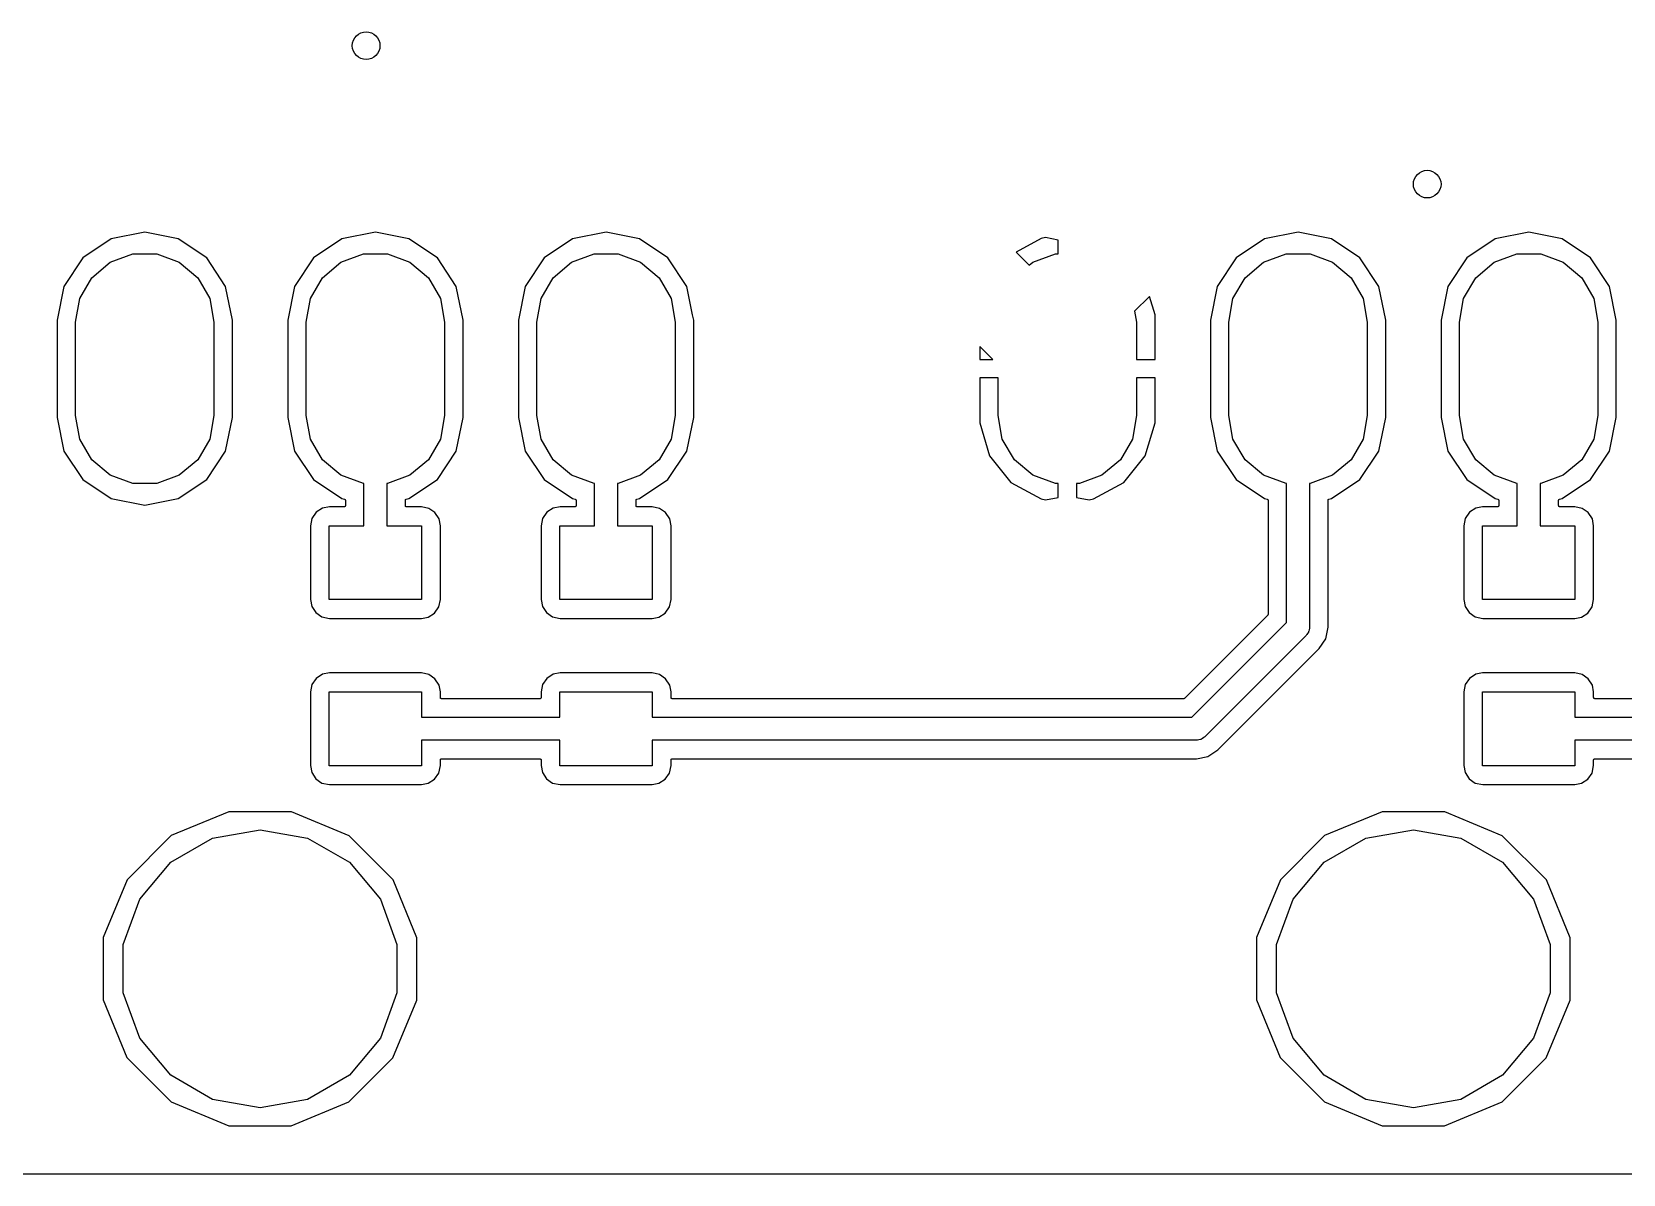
# Model space of a CAD drawing. Extents: x 0.3 to 75.7, y -92.7 to -0.5.
# Drawn here: x 10.38 to 27.62, y -92.72 to -80.35 of the extents above; entities that cross this region are included whole.
import ezdxf

# ---------------------------------------------------------------- set-up
doc = ezdxf.new("R2010")
doc.units = 0
doc.header["$MEASUREMENT"] = 0
doc.layers.add('BLACK', color=7, linetype='CONTINUOUS')

msp = doc.modelspace()

# ---------------------------------------------------------------- linework, layer by layer
at = {"layer": 'Black'}
for p, q in [((11.2365, -82.5939), (10.9284, -82.7998)), ((11.6, -82.5216), (11.2365, -82.5939)), ((11.9635, -82.5939), (11.6, -82.5216)), ((12.2716, -82.7998), (11.9635, -82.5939)), ((13.7365, -82.5939), (13.4284, -82.7998)), ((14.1, -82.5216), (13.7365, -82.5939)), ((14.4635, -82.5939), (14.1, -82.5216)), ((14.7716, -82.7998), (14.4635, -82.5939)), ((16.2365, -82.5939), (15.9284, -82.7998)), ((16.6, -82.5216), (16.2365, -82.5939)), ((16.9635, -82.5939), (16.6, -82.5216)), ((17.2716, -82.7998), (16.9635, -82.5939)), ((21.3164, -82.5894), (21.0446, -82.7375)), ((21.3641, -82.5796), (21.3164, -82.5894)), ((21.5, -82.6052), (21.3641, -82.5796)), ((21.5, -82.7566), (21.5, -82.6052)), ((23.7365, -82.5939), (23.4284, -82.7998)), ((24.1, -82.5216), (23.7365, -82.5939)), ((24.4635, -82.5939), (24.1, -82.5216)), ((24.7716, -82.7998), (24.4635, -82.5939)), ((26.2365, -82.5939), (25.9284, -82.7998)), ((26.6, -82.5216), (26.2365, -82.5939)), ((26.9635, -82.5939), (26.6, -82.5216)), ((27.2716, -82.7998), (26.9635, -82.5939)), ((11.225, -82.8457), (11.4698, -82.7566)), ((11.4698, -82.7566), (11.7302, -82.7566)), ((11.7302, -82.7566), (11.975, -82.8457)), ((13.725, -82.8457), (13.9698, -82.7566)), ((13.9698, -82.7566), (14.2302, -82.7566)), ((14.2302, -82.7566), (14.475, -82.8457)), ((16.225, -82.8457), (16.4698, -82.7566)), ((16.4698, -82.7566), (16.7302, -82.7566)), ((16.7302, -82.7566), (16.975, -82.8457)), ((21.0446, -82.7375), (21.1857, -82.8786)), ((21.225, -82.8457), (21.4698, -82.7566)), ((21.4698, -82.7566), (21.5, -82.7566)), ((23.725, -82.8457), (23.9698, -82.7566)), ((23.9698, -82.7566), (24.2302, -82.7566)), ((24.2302, -82.7566), (24.475, -82.8457)), ((26.225, -82.8457), (26.4698, -82.7566)), ((26.4698, -82.7566), (26.7302, -82.7566)), ((26.7302, -82.7566), (26.975, -82.8457)), ((10.9284, -82.7998), (10.7226, -83.1079)), ((11.0255, -83.0131), (11.225, -82.8457)), ((11.975, -82.8457), (12.1745, -83.0131)), ((12.4774, -83.1079), (12.2716, -82.7998)), ((13.4284, -82.7998), (13.2226, -83.1079)), ((13.5255, -83.0131), (13.725, -82.8457)), ((14.475, -82.8457), (14.6745, -83.0131)), ((14.9774, -83.1079), (14.7716, -82.7998)), ((15.9284, -82.7998), (15.7226, -83.1079)), ((16.0255, -83.0131), (16.225, -82.8457)), ((16.975, -82.8457), (17.1745, -83.0131)), ((17.4774, -83.1079), (17.2716, -82.7998)), ((21.1857, -82.8786), (21.225, -82.8457)), ((23.4284, -82.7998), (23.2225, -83.1079)), ((23.5255, -83.0131), (23.725, -82.8457)), ((24.475, -82.8457), (24.6745, -83.0131)), ((24.9774, -83.1079), (24.7716, -82.7998)), ((25.9284, -82.7998), (25.7225, -83.1079)), ((26.0255, -83.0131), (26.225, -82.8457)), ((26.975, -82.8457), (27.1745, -83.0131)), ((27.4774, -83.1079), (27.2716, -82.7998)), ((10.7226, -83.1079), (10.65, -83.4726)), ((10.8952, -83.2387), (11.0255, -83.0131)), ((12.1745, -83.0131), (12.3048, -83.2387)), ((12.55, -83.4726), (12.4774, -83.1079)), ((13.2226, -83.1079), (13.15, -83.4726)), ((13.3952, -83.2387), (13.5255, -83.0131)), ((14.6745, -83.0131), (14.8048, -83.2387)), ((15.05, -83.4726), (14.9774, -83.1079)), ((15.7226, -83.1079), (15.65, -83.4726)), ((15.8952, -83.2387), (16.0255, -83.0131)), ((17.1745, -83.0131), (17.3048, -83.2387)), ((17.5386, -83.4155), (17.4774, -83.1079)), ((23.2225, -83.1079), (23.15, -83.4726)), ((23.3952, -83.2387), (23.5255, -83.0131)), ((24.6745, -83.0131), (24.8048, -83.2387)), ((25.05, -83.4726), (24.9774, -83.1079)), ((25.7225, -83.1079), (25.65, -83.4726)), ((25.8952, -83.2387), (26.0255, -83.0131)), ((27.1745, -83.0131), (27.3048, -83.2387)), ((27.55, -83.4726), (27.4774, -83.1079)), ((10.85, -83.4952), (10.8952, -83.2387)), ((12.3048, -83.2387), (12.35, -83.4952)), ((13.35, -83.4952), (13.3952, -83.2387)), ((14.8048, -83.2387), (14.85, -83.4952)), ((15.85, -83.4952), (15.8952, -83.2387)), ((17.3048, -83.2387), (17.35, -83.4952)), ((22.4914, -83.2158), (22.3293, -83.3778)), ((22.55, -83.4149), (22.4914, -83.2158)), ((23.35, -83.4952), (23.3952, -83.2387)), ((24.8048, -83.2387), (24.85, -83.4952)), ((25.85, -83.4952), (25.8952, -83.2387)), ((27.3048, -83.2387), (27.35, -83.4952)), ((10.65, -83.4726), (10.65, -84.5274)), ((12.55, -84.5274), (12.55, -83.4726)), ((13.15, -83.4726), (13.15, -84.5274)), ((15.05, -84.5274), (15.05, -83.4726)), ((15.65, -83.4726), (15.65, -84.5274)), ((17.55, -83.4726), (17.5386, -83.4155)), ((17.55, -84.087), (17.55, -83.4726)), ((22.3293, -83.3778), (22.35, -83.4952)), ((22.55, -83.9), (22.55, -83.4149)), ((23.15, -83.4726), (23.15, -84.5274)), ((25.05, -84.5274), (25.05, -83.4726)), ((25.65, -83.4726), (25.65, -84.5274)), ((27.55, -84.5274), (27.55, -83.4726)), ((10.85, -84.5048), (10.85, -83.4952)), ((12.35, -83.4952), (12.35, -84.5048)), ((13.35, -84.5048), (13.35, -83.4952)), ((14.85, -83.4952), (14.85, -84.5048)), ((15.85, -84.5048), (15.85, -83.4952)), ((17.35, -83.4952), (17.35, -84.5048)), ((22.35, -83.4952), (22.35, -83.9)), ((23.35, -84.5048), (23.35, -83.4952)), ((24.85, -83.4952), (24.85, -84.5048)), ((25.85, -84.5048), (25.85, -83.4952)), ((27.35, -83.4952), (27.35, -84.5048)), ((20.7929, -83.9), (20.65, -83.7571)), ((20.65, -83.7571), (20.65, -83.9)), ((20.65, -83.9), (20.7929, -83.9)), ((22.35, -83.9), (22.55, -83.9)), ((17.55, -84.5274), (17.55, -84.087)), ((20.65, -84.1), (20.65, -84.5851)), ((20.85, -84.1), (20.65, -84.1)), ((20.85, -84.5048), (20.85, -84.1)), ((22.35, -84.1), (22.35, -84.5048)), ((22.55, -84.1), (22.35, -84.1)), ((22.55, -84.5851), (22.55, -84.1)), ((10.8952, -84.7613), (10.85, -84.5048)), ((12.35, -84.5048), (12.3048, -84.7613)), ((13.3952, -84.7613), (13.35, -84.5048)), ((14.85, -84.5048), (14.8048, -84.7613)), ((15.8952, -84.7613), (15.85, -84.5048)), ((17.35, -84.5048), (17.3048, -84.7613)), ((20.8952, -84.7613), (20.85, -84.5048)), ((22.35, -84.5048), (22.3048, -84.7613)), ((23.3952, -84.7613), (23.35, -84.5048)), ((24.85, -84.5048), (24.8048, -84.7613)), ((25.8952, -84.7613), (25.85, -84.5048)), ((27.35, -84.5048), (27.3048, -84.7613)), ((10.65, -84.5274), (10.7226, -84.8921)), ((12.4774, -84.8921), (12.55, -84.5274)), ((13.15, -84.5274), (13.2226, -84.8921)), ((14.9774, -84.8921), (15.05, -84.5274)), ((15.65, -84.5274), (15.7226, -84.8921)), ((17.4774, -84.8921), (17.55, -84.5274)), ((20.65, -84.5851), (20.7553, -84.9427)), ((22.4447, -84.9427), (22.55, -84.5851)), ((23.15, -84.5274), (23.2225, -84.8921)), ((24.9774, -84.8921), (25.05, -84.5274)), ((25.65, -84.5274), (25.7225, -84.8921)), ((27.4774, -84.8921), (27.55, -84.5274)), ((11.0255, -84.9869), (10.8952, -84.7613)), ((12.3048, -84.7613), (12.1745, -84.9869)), ((13.5255, -84.9869), (13.3952, -84.7613)), ((14.8048, -84.7613), (14.6745, -84.9869)), ((16.0255, -84.9869), (15.8952, -84.7613)), ((17.3048, -84.7613), (17.1745, -84.9869)), ((21.0255, -84.9869), (20.8952, -84.7613)), ((22.3048, -84.7613), (22.1745, -84.9869)), ((23.5255, -84.9869), (23.3952, -84.7613)), ((24.8048, -84.7613), (24.6745, -84.9869)), ((26.0255, -84.9869), (25.8952, -84.7613)), ((27.3048, -84.7613), (27.1745, -84.9869)), ((10.7226, -84.8921), (10.9284, -85.2002)), ((11.225, -85.1543), (11.0255, -84.9869)), ((12.1745, -84.9869), (11.975, -85.1543)), ((12.2716, -85.2002), (12.4774, -84.8921)), ((13.2226, -84.8921), (13.4284, -85.2002)), ((13.725, -85.1543), (13.5255, -84.9869)), ((14.6745, -84.9869), (14.475, -85.1543)), ((14.7716, -85.2002), (14.9774, -84.8921)), ((15.7226, -84.8921), (15.9284, -85.2002)), ((16.225, -85.1543), (16.0255, -84.9869)), ((17.1745, -84.9869), (16.975, -85.1543)), ((17.2716, -85.2002), (17.4774, -84.8921)), ((20.7553, -84.9427), (20.9891, -85.2323)), ((21.225, -85.1543), (21.0255, -84.9869)), ((22.1745, -84.9869), (21.975, -85.1543)), ((22.2109, -85.2323), (22.4447, -84.9427)), ((23.2225, -84.8921), (23.4284, -85.2002)), ((23.725, -85.1543), (23.5255, -84.9869)), ((24.6745, -84.9869), (24.475, -85.1543)), ((24.7716, -85.2002), (24.9774, -84.8921)), ((25.7225, -84.8921), (25.9284, -85.2002)), ((26.225, -85.1543), (26.0255, -84.9869)), ((27.1745, -84.9869), (26.975, -85.1543)), ((27.2716, -85.2002), (27.4774, -84.8921)), ((10.9284, -85.2002), (11.2365, -85.4061)), ((11.4698, -85.2434), (11.225, -85.1543)), ((11.975, -85.1543), (11.7302, -85.2434)), ((11.9635, -85.4061), (12.2716, -85.2002)), ((13.4284, -85.2002), (13.7365, -85.4061)), ((13.9698, -85.2434), (13.725, -85.1543)), ((14.475, -85.1543), (14.2302, -85.2434)), ((14.4635, -85.4061), (14.7716, -85.2002)), ((15.9284, -85.2002), (16.2365, -85.4061)), ((16.4698, -85.2434), (16.225, -85.1543)), ((16.975, -85.1543), (16.7302, -85.2434)), ((16.9635, -85.4061), (17.2716, -85.2002)), ((21.4698, -85.2434), (21.225, -85.1543)), ((21.975, -85.1543), (21.7302, -85.2434)), ((23.4284, -85.2002), (23.7365, -85.4061)), ((23.9698, -85.2434), (23.725, -85.1543)), ((24.475, -85.1543), (24.2302, -85.2434)), ((24.4635, -85.4061), (24.7716, -85.2002)), ((25.9284, -85.2002), (26.2365, -85.4061)), ((26.4698, -85.2434), (26.225, -85.1543)), ((26.975, -85.1543), (26.7302, -85.2434)), ((26.9635, -85.4061), (27.2716, -85.2002)), ((11.7302, -85.2434), (11.4698, -85.2434)), ((13.975, -85.2434), (13.9698, -85.2434)), ((13.975, -85.7), (13.975, -85.2434)), ((14.2302, -85.2434), (14.225, -85.2434)), ((14.225, -85.2434), (14.225, -85.7)), ((16.475, -85.2434), (16.4698, -85.2434)), ((16.475, -85.7), (16.475, -85.2434)), ((16.7302, -85.2434), (16.725, -85.2434)), ((16.725, -85.2434), (16.725, -85.7)), ((20.9891, -85.2323), (21.3164, -85.4106)), ((21.5, -85.2434), (21.4698, -85.2434)), ((21.5, -85.3948), (21.5, -85.2434)), ((21.7302, -85.2434), (21.7, -85.2434)), ((21.7, -85.2434), (21.7, -85.3948)), ((21.8836, -85.4106), (22.2109, -85.2323)), ((23.975, -85.2434), (23.9698, -85.2434)), ((23.975, -86.7482), (23.975, -85.2434)), ((24.2302, -85.2434), (24.225, -85.2434)), ((24.225, -85.2434), (24.225, -86.8)), ((26.475, -85.2434), (26.4698, -85.2434)), ((26.475, -85.7), (26.475, -85.2434)), ((26.7302, -85.2434), (26.725, -85.2434)), ((26.725, -85.2434), (26.725, -85.7)), ((11.2365, -85.4061), (11.6, -85.4784)), ((11.6, -85.4784), (11.9635, -85.4061)), ((13.526, -85.51), (13.4578, -85.5538)), ((13.6012, -85.4958), (13.526, -85.51)), ((13.762, -85.4958), (13.6012, -85.4958)), ((13.7365, -85.4061), (13.7645, -85.4117)), ((13.7631, -85.4956), (13.762, -85.4958)), ((13.7643, -85.4956), (13.7631, -85.4956)), ((13.7653, -85.4952), (13.7643, -85.4956)), ((13.7645, -85.4117), (13.7665, -85.4124)), ((13.7664, -85.495), (13.7653, -85.4952)), ((13.7674, -85.4945), (13.7664, -85.495)), ((13.7665, -85.4124), (13.7685, -85.4132)), ((13.7685, -85.4941), (13.7674, -85.4945)), ((13.7685, -85.4132), (13.7686, -85.4133)), ((13.7694, -85.4934), (13.7685, -85.4941)), ((13.7686, -85.4133), (13.7687, -85.4133)), ((13.7687, -85.4133), (13.7703, -85.4147)), ((13.7704, -85.4928), (13.7694, -85.4934)), ((13.7703, -85.4147), (13.772, -85.4161)), ((13.7711, -85.4919), (13.7704, -85.4928)), ((13.772, -85.4912), (13.7711, -85.4919)), ((13.772, -85.4161), (13.772, -85.4162)), ((13.772, -85.4162), (13.7721, -85.4163)), ((13.7725, -85.4902), (13.772, -85.4912)), ((13.7721, -85.4163), (13.7732, -85.4181)), ((13.7733, -85.4893), (13.7725, -85.4902)), ((13.7732, -85.4181), (13.7742, -85.42)), ((13.7736, -85.4883), (13.7733, -85.4893)), ((13.7742, -85.4873), (13.7736, -85.4883)), ((13.7742, -85.42), (13.7742, -85.4201)), ((13.7742, -85.4201), (13.7743, -85.4203)), ((13.7744, -85.4862), (13.7742, -85.4873)), ((13.7743, -85.4203), (13.7746, -85.4223)), ((13.7748, -85.4851), (13.7744, -85.4862)), ((13.7746, -85.4223), (13.775, -85.4244)), ((13.775, -85.4828), (13.7748, -85.4839)), ((13.7748, -85.4839), (13.7748, -85.4851)), ((13.775, -85.4244), (13.775, -85.4828)), ((14.425, -85.4244), (14.4254, -85.4223)), ((14.425, -85.4828), (14.425, -85.4244)), ((14.4252, -85.4839), (14.425, -85.4828)), ((14.4252, -85.4851), (14.4252, -85.4839)), ((14.4256, -85.4862), (14.4252, -85.4851)), ((14.4254, -85.4223), (14.4257, -85.4203)), ((14.4258, -85.4873), (14.4256, -85.4862)), ((14.4257, -85.4203), (14.4258, -85.4201)), ((14.4258, -85.42), (14.4268, -85.4181)), ((14.4258, -85.4201), (14.4258, -85.42)), ((14.4264, -85.4883), (14.4258, -85.4873)), ((14.4267, -85.4893), (14.4264, -85.4883)), ((14.4275, -85.4902), (14.4267, -85.4893)), ((14.4268, -85.4181), (14.4279, -85.4163)), ((14.428, -85.4912), (14.4275, -85.4902)), ((14.4279, -85.4163), (14.428, -85.4162)), ((14.428, -85.4161), (14.4297, -85.4147)), ((14.428, -85.4162), (14.428, -85.4161)), ((14.4289, -85.4919), (14.428, -85.4912)), ((14.4296, -85.4928), (14.4289, -85.4919)), ((14.4306, -85.4934), (14.4296, -85.4928)), ((14.4297, -85.4147), (14.4313, -85.4133)), ((14.4315, -85.4941), (14.4306, -85.4934)), ((14.4313, -85.4133), (14.4314, -85.4133)), ((14.4314, -85.4133), (14.4315, -85.4132)), ((14.4315, -85.4132), (14.4335, -85.4124)), ((14.4326, -85.4945), (14.4315, -85.4941)), ((14.4336, -85.495), (14.4326, -85.4945)), ((14.4335, -85.4124), (14.4355, -85.4117)), ((14.4347, -85.4952), (14.4336, -85.495)), ((14.4357, -85.4956), (14.4347, -85.4952)), ((14.4355, -85.4117), (14.4635, -85.4061)), ((14.4369, -85.4956), (14.4357, -85.4956)), ((14.438, -85.4958), (14.4369, -85.4956)), ((14.5987, -85.4958), (14.438, -85.4958)), ((14.6793, -85.5122), (14.5987, -85.4958)), ((14.7462, -85.5578), (14.6793, -85.5122)), ((16.026, -85.51), (15.9578, -85.5538)), ((16.1012, -85.4958), (16.026, -85.51)), ((16.262, -85.4958), (16.1012, -85.4958)), ((16.2365, -85.4061), (16.2645, -85.4117)), ((16.2631, -85.4956), (16.262, -85.4958)), ((16.2643, -85.4956), (16.2631, -85.4956)), ((16.2653, -85.4952), (16.2643, -85.4956)), ((16.2645, -85.4117), (16.2665, -85.4124)), ((16.2664, -85.495), (16.2653, -85.4952)), ((16.2674, -85.4945), (16.2664, -85.495)), ((16.2665, -85.4124), (16.2685, -85.4132)), ((16.2685, -85.4941), (16.2674, -85.4945)), ((16.2685, -85.4132), (16.2686, -85.4133)), ((16.2694, -85.4934), (16.2685, -85.4941)), ((16.2686, -85.4133), (16.2687, -85.4133)), ((16.2687, -85.4133), (16.2703, -85.4147)), ((16.2704, -85.4928), (16.2694, -85.4934)), ((16.2703, -85.4147), (16.272, -85.4161)), ((16.2711, -85.4919), (16.2704, -85.4928)), ((16.272, -85.4912), (16.2711, -85.4919)), ((16.272, -85.4161), (16.272, -85.4162)), ((16.272, -85.4162), (16.2721, -85.4163)), ((16.2725, -85.4902), (16.272, -85.4912)), ((16.2721, -85.4163), (16.2732, -85.4181)), ((16.2733, -85.4893), (16.2725, -85.4902)), ((16.2732, -85.4181), (16.2742, -85.42)), ((16.2736, -85.4883), (16.2733, -85.4893)), ((16.2742, -85.4873), (16.2736, -85.4883)), ((16.2742, -85.42), (16.2742, -85.4201)), ((16.2742, -85.4201), (16.2743, -85.4203)), ((16.2744, -85.4862), (16.2742, -85.4873)), ((16.2743, -85.4203), (16.2746, -85.4223)), ((16.2748, -85.4851), (16.2744, -85.4862)), ((16.2746, -85.4223), (16.275, -85.4244)), ((16.275, -85.4828), (16.2748, -85.4839)), ((16.2748, -85.4839), (16.2748, -85.4851)), ((16.275, -85.4244), (16.275, -85.4828)), ((16.925, -85.4244), (16.9254, -85.4223)), ((16.925, -85.4828), (16.925, -85.4244)), ((16.9252, -85.4839), (16.925, -85.4828)), ((16.9252, -85.4851), (16.9252, -85.4839)), ((16.9256, -85.4862), (16.9252, -85.4851)), ((16.9254, -85.4223), (16.9257, -85.4203)), ((16.9258, -85.4873), (16.9256, -85.4862)), ((16.9257, -85.4203), (16.9258, -85.4201)), ((16.9258, -85.42), (16.9268, -85.4181)), ((16.9258, -85.4201), (16.9258, -85.42)), ((16.9264, -85.4883), (16.9258, -85.4873)), ((16.9267, -85.4893), (16.9264, -85.4883)), ((16.9275, -85.4902), (16.9267, -85.4893)), ((16.9268, -85.4181), (16.9279, -85.4163)), ((16.928, -85.4912), (16.9275, -85.4902)), ((16.9279, -85.4163), (16.928, -85.4162)), ((16.928, -85.4161), (16.9297, -85.4147)), ((16.928, -85.4162), (16.928, -85.4161)), ((16.9289, -85.4919), (16.928, -85.4912)), ((16.9296, -85.4928), (16.9289, -85.4919)), ((16.9306, -85.4934), (16.9296, -85.4928)), ((16.9297, -85.4147), (16.9313, -85.4133)), ((16.9315, -85.4941), (16.9306, -85.4934)), ((16.9313, -85.4133), (16.9314, -85.4133)), ((16.9314, -85.4133), (16.9315, -85.4132)), ((16.9315, -85.4132), (16.9335, -85.4124)), ((16.9326, -85.4945), (16.9315, -85.4941)), ((16.9336, -85.495), (16.9326, -85.4945)), ((16.9335, -85.4124), (16.9355, -85.4117)), ((16.9347, -85.4952), (16.9336, -85.495)), ((16.9357, -85.4956), (16.9347, -85.4952)), ((16.9355, -85.4117), (16.9635, -85.4061)), ((16.9369, -85.4956), (16.9357, -85.4956)), ((16.938, -85.4958), (16.9369, -85.4956)), ((17.0987, -85.4958), (16.938, -85.4958)), ((17.1793, -85.5122), (17.0987, -85.4958)), ((17.2462, -85.5578), (17.1793, -85.5122)), ((21.3164, -85.4106), (21.3641, -85.4204)), ((21.3641, -85.4204), (21.5, -85.3948)), ((21.7, -85.3948), (21.8359, -85.4204)), ((21.8359, -85.4204), (21.8836, -85.4106)), ((23.7365, -85.4061), (23.7645, -85.4117)), ((23.7645, -85.4117), (23.7665, -85.4124)), ((23.7665, -85.4124), (23.7685, -85.4132)), ((23.7685, -85.4132), (23.7686, -85.4133)), ((23.7686, -85.4133), (23.7687, -85.4133)), ((23.7687, -85.4133), (23.7703, -85.4147)), ((23.7703, -85.4147), (23.772, -85.4161)), ((23.772, -85.4161), (23.772, -85.4162)), ((23.772, -85.4162), (23.7721, -85.4163)), ((23.7721, -85.4163), (23.7732, -85.4181)), ((23.7732, -85.4181), (23.7742, -85.42)), ((23.7742, -85.42), (23.7742, -85.4201)), ((23.7742, -85.4201), (23.7743, -85.4203)), ((23.7743, -85.4203), (23.7746, -85.4223)), ((23.7746, -85.4223), (23.775, -85.4244)), ((23.775, -85.4244), (23.775, -86.66)), ((24.425, -85.4244), (24.4254, -85.4223)), ((24.425, -86.7987), (24.425, -85.4244)), ((24.4254, -85.4223), (24.4257, -85.4203)), ((24.4257, -85.4203), (24.4258, -85.4201)), ((24.4258, -85.42), (24.4268, -85.4181)), ((24.4258, -85.4201), (24.4258, -85.42)), ((24.4268, -85.4181), (24.4279, -85.4163)), ((24.4279, -85.4163), (24.428, -85.4162)), ((24.428, -85.4161), (24.4297, -85.4147)), ((24.428, -85.4162), (24.428, -85.4161)), ((24.4297, -85.4147), (24.4313, -85.4133)), ((24.4313, -85.4133), (24.4314, -85.4133)), ((24.4314, -85.4133), (24.4315, -85.4132)), ((24.4315, -85.4132), (24.4335, -85.4124)), ((24.4335, -85.4124), (24.4355, -85.4117)), ((24.4355, -85.4117), (24.4635, -85.4061)), ((26.026, -85.51), (25.9578, -85.5538)), ((26.1012, -85.4958), (26.026, -85.51)), ((26.262, -85.4958), (26.1012, -85.4958)), ((26.2365, -85.4061), (26.2645, -85.4117)), ((26.2631, -85.4956), (26.262, -85.4958)), ((26.2643, -85.4956), (26.2631, -85.4956)), ((26.2653, -85.4952), (26.2643, -85.4956)), ((26.2645, -85.4117), (26.2665, -85.4124)), ((26.2664, -85.495), (26.2653, -85.4952)), ((26.2674, -85.4945), (26.2664, -85.495)), ((26.2665, -85.4124), (26.2685, -85.4132)), ((26.2685, -85.4941), (26.2674, -85.4945)), ((26.2685, -85.4132), (26.2686, -85.4133)), ((26.2694, -85.4934), (26.2685, -85.4941)), ((26.2686, -85.4133), (26.2687, -85.4133)), ((26.2687, -85.4133), (26.2703, -85.4147)), ((26.2704, -85.4928), (26.2694, -85.4934)), ((26.2703, -85.4147), (26.272, -85.4161)), ((26.2711, -85.4919), (26.2704, -85.4928)), ((26.272, -85.4912), (26.2711, -85.4919)), ((26.272, -85.4161), (26.272, -85.4162)), ((26.272, -85.4162), (26.2721, -85.4163)), ((26.2725, -85.4902), (26.272, -85.4912)), ((26.2721, -85.4163), (26.2732, -85.4181)), ((26.2733, -85.4893), (26.2725, -85.4902)), ((26.2732, -85.4181), (26.2742, -85.42)), ((26.2736, -85.4883), (26.2733, -85.4893)), ((26.2742, -85.4873), (26.2736, -85.4883)), ((26.2742, -85.42), (26.2742, -85.4201)), ((26.2742, -85.4201), (26.2743, -85.4203)), ((26.2744, -85.4862), (26.2742, -85.4873)), ((26.2743, -85.4203), (26.2746, -85.4223)), ((26.2748, -85.4851), (26.2744, -85.4862)), ((26.2746, -85.4223), (26.275, -85.4244)), ((26.275, -85.4828), (26.2748, -85.4839)), ((26.2748, -85.4839), (26.2748, -85.4851)), ((26.275, -85.4244), (26.275, -85.4828)), ((26.925, -85.4244), (26.9254, -85.4223)), ((26.925, -85.4828), (26.925, -85.4244)), ((26.9252, -85.4839), (26.925, -85.4828)), ((26.9252, -85.4851), (26.9252, -85.4839)), ((26.9256, -85.4862), (26.9252, -85.4851)), ((26.9254, -85.4223), (26.9257, -85.4203)), ((26.9258, -85.4873), (26.9256, -85.4862)), ((26.9257, -85.4203), (26.9258, -85.4201)), ((26.9258, -85.42), (26.9268, -85.4181)), ((26.9258, -85.4201), (26.9258, -85.42)), ((26.9264, -85.4883), (26.9258, -85.4873)), ((26.9267, -85.4893), (26.9264, -85.4883)), ((26.9275, -85.4902), (26.9267, -85.4893)), ((26.9268, -85.4181), (26.9279, -85.4163)), ((26.928, -85.4912), (26.9275, -85.4902)), ((26.9279, -85.4163), (26.928, -85.4162)), ((26.928, -85.4161), (26.9297, -85.4147)), ((26.928, -85.4162), (26.928, -85.4161)), ((26.9289, -85.4919), (26.928, -85.4912)), ((26.9296, -85.4928), (26.9289, -85.4919)), ((26.9306, -85.4934), (26.9296, -85.4928)), ((26.9297, -85.4147), (26.9313, -85.4133)), ((26.9315, -85.4941), (26.9306, -85.4934)), ((26.9313, -85.4133), (26.9314, -85.4133)), ((26.9314, -85.4133), (26.9315, -85.4132)), ((26.9315, -85.4132), (26.9335, -85.4124)), ((26.9326, -85.4945), (26.9315, -85.4941)), ((26.9336, -85.495), (26.9326, -85.4945)), ((26.9335, -85.4124), (26.9355, -85.4117)), ((26.9347, -85.4952), (26.9336, -85.495)), ((26.9357, -85.4956), (26.9347, -85.4952)), ((26.9355, -85.4117), (26.9635, -85.4061)), ((26.9369, -85.4956), (26.9357, -85.4956)), ((26.938, -85.4958), (26.9369, -85.4956)), ((27.0987, -85.4958), (26.938, -85.4958)), ((27.1793, -85.5122), (27.0987, -85.4958)), ((27.2462, -85.5578), (27.1793, -85.5122)), ((13.4122, -85.6207), (13.3958, -85.7013)), ((13.3958, -85.7013), (13.3958, -86.4988)), ((13.4578, -85.5538), (13.4122, -85.6207)), ((13.6, -86.5), (13.6, -85.7)), ((13.6, -85.7), (13.975, -85.7)), ((14.225, -85.7), (14.6, -85.7)), ((14.6, -85.7), (14.6, -86.5)), ((14.79, -85.626), (14.7462, -85.5578)), ((14.8042, -85.7012), (14.79, -85.626)), ((14.8042, -86.4987), (14.8042, -85.7012)), ((15.9122, -85.6207), (15.8958, -85.7013)), ((15.8958, -85.7013), (15.8958, -86.4988)), ((15.9578, -85.5538), (15.9122, -85.6207)), ((16.1, -86.5), (16.1, -85.7)), ((16.1, -85.7), (16.475, -85.7)), ((16.725, -85.7), (17.1, -85.7)), ((17.1, -85.7), (17.1, -86.5)), ((17.29, -85.626), (17.2462, -85.5578)), ((17.3042, -85.7012), (17.29, -85.626)), ((17.3042, -86.4987), (17.3042, -85.7012)), ((25.9122, -85.6207), (25.8958, -85.7013)), ((25.8958, -85.7013), (25.8958, -86.4988)), ((25.9578, -85.5538), (25.9122, -85.6207)), ((26.1, -86.5), (26.1, -85.7)), ((26.1, -85.7), (26.475, -85.7)), ((26.725, -85.7), (27.1, -85.7)), ((27.1, -85.7), (27.1, -86.5)), ((27.29, -85.626), (27.2462, -85.5578)), ((27.3042, -85.7012), (27.29, -85.626)), ((27.3042, -86.4987), (27.3042, -85.7012)), ((13.3958, -86.4988), (13.41, -86.574)), ((13.41, -86.574), (13.4538, -86.6422)), ((14.6, -86.5), (13.6, -86.5)), ((14.7422, -86.6462), (14.7878, -86.5793)), ((14.7878, -86.5793), (14.8042, -86.4987)), ((15.8958, -86.4988), (15.91, -86.574)), ((15.91, -86.574), (15.9538, -86.6422)), ((17.1, -86.5), (16.1, -86.5)), ((17.2422, -86.6462), (17.2878, -86.5793)), ((17.2878, -86.5793), (17.3042, -86.4987)), ((25.8958, -86.4988), (25.91, -86.574)), ((25.91, -86.574), (25.9538, -86.6422)), ((27.1, -86.5), (26.1, -86.5)), ((27.2422, -86.6462), (27.2878, -86.5793)), ((27.2878, -86.5793), (27.3042, -86.4987)), ((13.4538, -86.6422), (13.5207, -86.6878)), ((13.5207, -86.6878), (13.6013, -86.7042)), ((13.6013, -86.7042), (14.5988, -86.7042)), ((14.5988, -86.7042), (14.674, -86.69)), ((14.674, -86.69), (14.7422, -86.6462)), ((15.9538, -86.6422), (16.0207, -86.6878)), ((16.0207, -86.6878), (16.1013, -86.7042)), ((16.1013, -86.7042), (17.0988, -86.7042)), ((17.0988, -86.7042), (17.174, -86.69)), ((17.174, -86.69), (17.2422, -86.6462)), ((23.7712, -86.6692), (22.8692, -87.5712)), ((22.9482, -87.775), (23.975, -86.7482)), ((23.7715, -86.6687), (23.7712, -86.6692)), ((23.772, -86.6684), (23.7715, -86.6687)), ((23.7728, -86.6669), (23.772, -86.6684)), ((23.7738, -86.6655), (23.7728, -86.6669)), ((23.7739, -86.6649), (23.7738, -86.6655)), ((23.7742, -86.6644), (23.7739, -86.6649)), ((23.7745, -86.6628), (23.7742, -86.6644)), ((23.775, -86.6611), (23.7745, -86.6628)), ((23.775, -86.66), (23.7749, -86.6606)), ((23.7749, -86.6606), (23.775, -86.6611)), ((25.9538, -86.6422), (26.0207, -86.6878)), ((26.0207, -86.6878), (26.1013, -86.7042)), ((26.1013, -86.7042), (27.0988, -86.7042)), ((27.0988, -86.7042), (27.174, -86.69)), ((27.174, -86.69), (27.2422, -86.6462)), ((24.1884, -86.8884), (23.0884, -87.9884)), ((24.1915, -86.8839), (24.1884, -86.8884)), ((24.1958, -86.8803), (24.1915, -86.8839)), ((24.2039, -86.8662), (24.1958, -86.8803)), ((24.2133, -86.8528), (24.2039, -86.8662)), ((24.2147, -86.8475), (24.2133, -86.8528)), ((24.2175, -86.8428), (24.2147, -86.8475)), ((24.2203, -86.8267), (24.2175, -86.8428)), ((24.2245, -86.8109), (24.2203, -86.8267)), ((24.225, -86.8), (24.224, -86.8054)), ((24.224, -86.8054), (24.2245, -86.8109)), ((24.3289, -87.0307), (24.4, -86.9243)), ((24.4, -86.9243), (24.425, -86.7987)), ((23.8688, -87.4908), (24.3289, -87.0307)), ((13.4122, -87.4207), (13.3958, -87.5013)), ((13.4578, -87.3538), (13.4122, -87.4207)), ((13.526, -87.31), (13.4578, -87.3538)), ((13.6012, -87.2958), (13.526, -87.31)), ((14.5987, -87.2958), (13.6012, -87.2958)), ((14.6793, -87.3122), (14.5987, -87.2958)), ((14.7462, -87.3578), (14.6793, -87.3122)), ((14.79, -87.426), (14.7462, -87.3578)), ((14.8042, -87.5012), (14.79, -87.426)), ((15.9122, -87.4207), (15.8958, -87.5013)), ((15.9578, -87.3538), (15.9122, -87.4207)), ((16.026, -87.31), (15.9578, -87.3538)), ((16.1012, -87.2958), (16.026, -87.31)), ((17.0987, -87.2958), (16.1012, -87.2958)), ((17.1793, -87.3122), (17.0987, -87.2958)), ((17.2462, -87.3578), (17.1793, -87.3122)), ((17.29, -87.426), (17.2462, -87.3578)), ((17.3042, -87.5012), (17.29, -87.426)), ((25.9122, -87.4207), (25.8958, -87.5013)), ((25.9578, -87.3538), (25.9122, -87.4207)), ((26.026, -87.31), (25.9578, -87.3538)), ((26.1012, -87.2958), (26.026, -87.31)), ((27.0987, -87.2958), (26.1012, -87.2958)), ((27.1793, -87.3122), (27.0987, -87.2958)), ((27.2462, -87.3578), (27.1793, -87.3122)), ((27.29, -87.426), (27.2462, -87.3578)), ((27.3042, -87.5012), (27.29, -87.426)), ((13.3958, -87.5013), (13.3958, -88.2988)), ((13.6, -88.3), (13.6, -87.5)), ((13.6, -87.5), (14.6, -87.5)), ((14.6, -87.5), (14.6, -87.775)), ((14.8042, -87.562), (14.8042, -87.5012)), ((14.8044, -87.5631), (14.8042, -87.562)), ((14.8044, -87.5643), (14.8044, -87.5631)), ((14.8048, -87.5653), (14.8044, -87.5643)), ((14.805, -87.5664), (14.8048, -87.5653)), ((14.8055, -87.5674), (14.805, -87.5664)), ((14.8059, -87.5685), (14.8055, -87.5674)), ((14.8066, -87.5694), (14.8059, -87.5685)), ((14.8072, -87.5704), (14.8066, -87.5694)), ((14.8081, -87.5711), (14.8072, -87.5704)), ((14.8088, -87.572), (14.8081, -87.5711)), ((14.8098, -87.5725), (14.8088, -87.572)), ((14.8107, -87.5733), (14.8098, -87.5725)), ((14.8117, -87.5736), (14.8107, -87.5733)), ((14.8127, -87.5742), (14.8117, -87.5736)), ((14.8138, -87.5744), (14.8127, -87.5742)), ((14.8149, -87.5748), (14.8138, -87.5744)), ((14.8161, -87.5748), (14.8149, -87.5748)), ((14.8172, -87.575), (14.8161, -87.5748)), ((15.8828, -87.575), (14.8172, -87.575)), ((15.8839, -87.5748), (15.8828, -87.575)), ((15.8851, -87.5748), (15.8839, -87.5748)), ((15.8862, -87.5744), (15.8851, -87.5748)), ((15.8873, -87.5742), (15.8862, -87.5744)), ((15.8883, -87.5736), (15.8873, -87.5742)), ((15.8893, -87.5733), (15.8883, -87.5736)), ((15.8902, -87.5725), (15.8893, -87.5733)), ((15.8912, -87.572), (15.8902, -87.5725)), ((15.8919, -87.5711), (15.8912, -87.572)), ((15.8928, -87.5704), (15.8919, -87.5711)), ((15.8934, -87.5694), (15.8928, -87.5704)), ((15.8941, -87.5685), (15.8934, -87.5694)), ((15.8945, -87.5674), (15.8941, -87.5685)), ((15.895, -87.5664), (15.8945, -87.5674)), ((15.8952, -87.5653), (15.895, -87.5664)), ((15.8956, -87.5643), (15.8952, -87.5653)), ((15.8958, -87.562), (15.8956, -87.5631)), ((15.8956, -87.5631), (15.8956, -87.5643)), ((15.8958, -87.5013), (15.8958, -87.562)), ((16.1, -87.775), (16.1, -87.5)), ((16.1, -87.5), (17.1, -87.5)), ((17.1, -87.5), (17.1, -87.775)), ((17.3042, -87.562), (17.3042, -87.5012)), ((17.3044, -87.5631), (17.3042, -87.562)), ((17.3044, -87.5643), (17.3044, -87.5631)), ((17.3048, -87.5653), (17.3044, -87.5643)), ((17.305, -87.5664), (17.3048, -87.5653)), ((17.3055, -87.5674), (17.305, -87.5664)), ((17.3059, -87.5685), (17.3055, -87.5674)), ((17.3066, -87.5694), (17.3059, -87.5685)), ((17.3072, -87.5704), (17.3066, -87.5694)), ((17.3081, -87.5711), (17.3072, -87.5704)), ((17.3088, -87.572), (17.3081, -87.5711)), ((17.3098, -87.5725), (17.3088, -87.572)), ((17.3107, -87.5733), (17.3098, -87.5725)), ((17.3117, -87.5736), (17.3107, -87.5733)), ((17.3127, -87.5742), (17.3117, -87.5736)), ((17.3138, -87.5744), (17.3127, -87.5742)), ((17.3149, -87.5748), (17.3138, -87.5744)), ((17.3161, -87.5748), (17.3149, -87.5748)), ((17.3172, -87.575), (17.3161, -87.5748)), ((22.86, -87.575), (17.3172, -87.575)), ((22.8606, -87.5749), (22.86, -87.575)), ((22.8611, -87.575), (22.8606, -87.5749)), ((22.8628, -87.5745), (22.8611, -87.575)), ((22.8644, -87.5742), (22.8628, -87.5745)), ((22.8649, -87.5739), (22.8644, -87.5742)), ((22.8655, -87.5738), (22.8649, -87.5739)), ((22.8669, -87.5728), (22.8655, -87.5738)), ((22.8684, -87.572), (22.8669, -87.5728)), ((22.8687, -87.5715), (22.8684, -87.572)), ((22.8692, -87.5712), (22.8687, -87.5715)), ((23.2307, -88.1289), (23.8688, -87.4908)), ((23.8688, -87.4908), (23.8688, -87.4908)), ((25.8958, -87.5013), (25.8958, -88.2988)), ((26.1, -88.3), (26.1, -87.5)), ((26.1, -87.5), (27.1, -87.5)), ((27.1, -87.5), (27.1, -87.775)), ((27.3042, -87.562), (27.3042, -87.5012)), ((27.3044, -87.5631), (27.3042, -87.562)), ((27.3044, -87.5643), (27.3044, -87.5631)), ((27.3048, -87.5653), (27.3044, -87.5643)), ((27.305, -87.5664), (27.3048, -87.5653)), ((27.3055, -87.5674), (27.305, -87.5664)), ((27.3059, -87.5685), (27.3055, -87.5674)), ((27.3066, -87.5694), (27.3059, -87.5685)), ((27.3072, -87.5704), (27.3066, -87.5694)), ((27.3081, -87.5711), (27.3072, -87.5704)), ((27.3088, -87.572), (27.3081, -87.5711)), ((27.3098, -87.5725), (27.3088, -87.572)), ((27.3107, -87.5733), (27.3098, -87.5725)), ((27.3117, -87.5736), (27.3107, -87.5733)), ((27.3127, -87.5742), (27.3117, -87.5736)), ((27.3138, -87.5744), (27.3127, -87.5742)), ((27.3149, -87.5748), (27.3138, -87.5744)), ((27.3161, -87.5748), (27.3149, -87.5748)), ((27.3172, -87.575), (27.3161, -87.5748)), ((28.3828, -87.575), (27.3172, -87.575)), ((14.6, -87.775), (16.1, -87.775)), ((17.1, -87.775), (22.9482, -87.775)), ((27.1, -87.775), (28.6, -87.775)), ((16.1, -88.025), (14.6, -88.025)), ((14.6, -88.025), (14.6, -88.3)), ((16.1, -88.3), (16.1, -88.025)), ((23, -88.025), (17.1, -88.025)), ((17.1, -88.025), (17.1, -88.3)), ((23.0054, -88.024), (23, -88.025)), ((23.0109, -88.0245), (23.0054, -88.024)), ((23.0267, -88.0203), (23.0109, -88.0245)), ((23.0428, -88.0175), (23.0267, -88.0203)), ((23.0475, -88.0147), (23.0428, -88.0175)), ((23.0528, -88.0133), (23.0475, -88.0147)), ((23.0662, -88.0039), (23.0528, -88.0133)), ((23.0803, -87.9958), (23.0662, -88.0039)), ((23.0839, -87.9915), (23.0803, -87.9958)), ((23.0884, -87.9884), (23.0839, -87.9915)), ((23.1243, -88.2), (23.2307, -88.1289)), ((28.6, -88.025), (27.1, -88.025)), ((27.1, -88.025), (27.1, -88.3)), ((13.3958, -88.2988), (13.41, -88.374)), ((14.6, -88.3), (13.6, -88.3)), ((14.7878, -88.3793), (14.8042, -88.2987)), ((14.8042, -88.238), (14.8044, -88.2369)), ((14.8042, -88.2987), (14.8042, -88.238)), ((14.8044, -88.2357), (14.8048, -88.2347)), ((14.8044, -88.2369), (14.8044, -88.2357)), ((14.8048, -88.2347), (14.805, -88.2336)), ((14.805, -88.2336), (14.8055, -88.2326)), ((14.8055, -88.2326), (14.8059, -88.2315)), ((14.8059, -88.2315), (14.8066, -88.2306)), ((14.8066, -88.2306), (14.8072, -88.2296)), ((14.8072, -88.2296), (14.8081, -88.2289)), ((14.8081, -88.2289), (14.8088, -88.228)), ((14.8088, -88.228), (14.8098, -88.2275)), ((14.8098, -88.2275), (14.8107, -88.2267)), ((14.8107, -88.2267), (14.8117, -88.2264)), ((14.8117, -88.2264), (14.8127, -88.2258)), ((14.8127, -88.2258), (14.8138, -88.2256)), ((14.8138, -88.2256), (14.8149, -88.2252)), ((14.8149, -88.2252), (14.8161, -88.2252)), ((14.8161, -88.2252), (14.8172, -88.225)), ((14.8172, -88.225), (15.8828, -88.225)), ((15.8828, -88.225), (15.8839, -88.2252)), ((15.8839, -88.2252), (15.8851, -88.2252)), ((15.8851, -88.2252), (15.8862, -88.2256)), ((15.8862, -88.2256), (15.8873, -88.2258)), ((15.8873, -88.2258), (15.8883, -88.2264)), ((15.8883, -88.2264), (15.8893, -88.2267)), ((15.8893, -88.2267), (15.8902, -88.2275)), ((15.8902, -88.2275), (15.8912, -88.228)), ((15.8912, -88.228), (15.8919, -88.2289)), ((15.8919, -88.2289), (15.8928, -88.2296)), ((15.8928, -88.2296), (15.8934, -88.2306)), ((15.8934, -88.2306), (15.8941, -88.2315)), ((15.8941, -88.2315), (15.8945, -88.2326)), ((15.8945, -88.2326), (15.895, -88.2336)), ((15.895, -88.2336), (15.8952, -88.2347)), ((15.8952, -88.2347), (15.8956, -88.2357)), ((15.8956, -88.2357), (15.8956, -88.2369)), ((15.8956, -88.2369), (15.8958, -88.238)), ((15.8958, -88.238), (15.8958, -88.2988)), ((15.8958, -88.2988), (15.91, -88.374)), ((17.1, -88.3), (16.1, -88.3)), ((17.2878, -88.3793), (17.3042, -88.2987)), ((17.3042, -88.238), (17.3044, -88.2369)), ((17.3042, -88.2987), (17.3042, -88.238)), ((17.3044, -88.2357), (17.3048, -88.2347)), ((17.3044, -88.2369), (17.3044, -88.2357)), ((17.3048, -88.2347), (17.305, -88.2336)), ((17.305, -88.2336), (17.3055, -88.2326)), ((17.3055, -88.2326), (17.3059, -88.2315)), ((17.3059, -88.2315), (17.3066, -88.2306)), ((17.3066, -88.2306), (17.3072, -88.2296)), ((17.3072, -88.2296), (17.3081, -88.2289)), ((17.3081, -88.2289), (17.3088, -88.228)), ((17.3088, -88.228), (17.3098, -88.2275)), ((17.3098, -88.2275), (17.3107, -88.2267)), ((17.3107, -88.2267), (17.3117, -88.2264)), ((17.3117, -88.2264), (17.3127, -88.2258)), ((17.3127, -88.2258), (17.3138, -88.2256)), ((17.3138, -88.2256), (17.3149, -88.2252)), ((17.3149, -88.2252), (17.3161, -88.2252)), ((17.3161, -88.2252), (17.3172, -88.225)), ((17.3172, -88.225), (22.9987, -88.225)), ((22.9987, -88.225), (23.1243, -88.2)), ((25.8958, -88.2988), (25.91, -88.374)), ((27.1, -88.3), (26.1, -88.3)), ((27.2878, -88.3793), (27.3042, -88.2987)), ((27.3042, -88.238), (27.3044, -88.2369)), ((27.3042, -88.2987), (27.3042, -88.238)), ((27.3044, -88.2357), (27.3048, -88.2347)), ((27.3044, -88.2369), (27.3044, -88.2357)), ((27.3048, -88.2347), (27.305, -88.2336)), ((27.305, -88.2336), (27.3055, -88.2326)), ((27.3055, -88.2326), (27.3059, -88.2315)), ((27.3059, -88.2315), (27.3066, -88.2306)), ((27.3066, -88.2306), (27.3072, -88.2296)), ((27.3072, -88.2296), (27.3081, -88.2289)), ((27.3081, -88.2289), (27.3088, -88.228)), ((27.3088, -88.228), (27.3098, -88.2275)), ((27.3098, -88.2275), (27.3107, -88.2267)), ((27.3107, -88.2267), (27.3117, -88.2264)), ((27.3117, -88.2264), (27.3127, -88.2258)), ((27.3127, -88.2258), (27.3138, -88.2256)), ((27.3138, -88.2256), (27.3149, -88.2252)), ((27.3149, -88.2252), (27.3161, -88.2252)), ((27.3161, -88.2252), (27.3172, -88.225)), ((27.3172, -88.225), (28.3828, -88.225)), ((13.41, -88.374), (13.4538, -88.4422)), ((13.4538, -88.4422), (13.5207, -88.4878)), ((14.674, -88.49), (14.7422, -88.4462)), ((14.7422, -88.4462), (14.7878, -88.3793)), ((15.91, -88.374), (15.9538, -88.4422)), ((15.9538, -88.4422), (16.0207, -88.4878)), ((17.174, -88.49), (17.2422, -88.4462)), ((17.2422, -88.4462), (17.2878, -88.3793)), ((25.91, -88.374), (25.9538, -88.4422)), ((25.9538, -88.4422), (26.0207, -88.4878)), ((27.174, -88.49), (27.2422, -88.4462)), ((27.2422, -88.4462), (27.2878, -88.3793)), ((13.5207, -88.4878), (13.6013, -88.5042)), ((13.6013, -88.5042), (14.5988, -88.5042)), ((14.5988, -88.5042), (14.674, -88.49)), ((16.0207, -88.4878), (16.1013, -88.5042)), ((16.1013, -88.5042), (17.0988, -88.5042)), ((17.0988, -88.5042), (17.174, -88.49)), ((26.0207, -88.4878), (26.1013, -88.5042)), ((26.1013, -88.5042), (27.0988, -88.5042)), ((27.0988, -88.5042), (27.174, -88.49)), ((12.5133, -88.7997), (11.8883, -89.058)), ((13.1896, -88.8003), (12.5133, -88.7997)), ((13.8142, -89.0597), (13.1896, -88.8003)), ((25.0133, -88.7997), (24.3883, -89.058)), ((25.6896, -88.8003), (25.0133, -88.7997)), ((26.3142, -89.0597), (25.6896, -88.8003)), ((12.335, -89.0851), (12.85, -88.9943)), ((12.85, -88.9943), (13.365, -89.0851)), ((24.835, -89.0851), (25.35, -88.9943)), ((25.35, -88.9943), (25.865, -89.0851)), ((11.8883, -89.058), (11.4097, -89.5358)), ((11.8821, -89.3465), (12.335, -89.0851)), ((13.365, -89.0851), (13.8179, -89.3465)), ((14.292, -89.5383), (13.8142, -89.0597)), ((24.3883, -89.058), (23.9097, -89.5358)), ((24.3821, -89.3465), (24.835, -89.0851)), ((25.865, -89.0851), (26.3179, -89.3465)), ((26.792, -89.5383), (26.3142, -89.0597)), ((11.546, -89.7471), (11.8821, -89.3465)), ((13.8179, -89.3465), (14.154, -89.7471)), ((24.046, -89.7471), (24.3821, -89.3465)), ((26.3179, -89.3465), (26.654, -89.7471)), ((11.4097, -89.5358), (11.1503, -90.1604)), ((14.5503, -90.1633), (14.292, -89.5383)), ((23.9097, -89.5358), (23.6503, -90.1604)), ((27.0503, -90.1633), (26.792, -89.5383)), ((11.3671, -90.2385), (11.546, -89.7471)), ((14.154, -89.7471), (14.3329, -90.2385)), ((23.8671, -90.2385), (24.046, -89.7471)), ((26.654, -89.7471), (26.8329, -90.2385)), ((11.1503, -90.1604), (11.1497, -90.8367)), ((14.5497, -90.8392), (14.5503, -90.1633)), ((23.6503, -90.1604), (23.6497, -90.8367)), ((27.0497, -90.8392), (27.0503, -90.1633)), ((11.3671, -90.7615), (11.3671, -90.2385)), ((14.3329, -90.2385), (14.3329, -90.7615)), ((23.8671, -90.7615), (23.8671, -90.2385)), ((26.8329, -90.2385), (26.8329, -90.7615)), ((11.1497, -90.8367), (11.408, -91.4617)), ((11.546, -91.2529), (11.3671, -90.7615)), ((14.3329, -90.7615), (14.154, -91.2529)), ((14.2904, -91.4642), (14.5497, -90.8396)), ((14.5497, -90.8396), (14.5497, -90.8392)), ((14.5497, -90.8392), (14.5497, -90.8392)), ((23.6497, -90.8367), (23.908, -91.4617)), ((24.046, -91.2529), (23.8671, -90.7615)), ((26.8329, -90.7615), (26.654, -91.2529)), ((26.7904, -91.4642), (27.0497, -90.8396)), ((27.0497, -90.8396), (27.0497, -90.8392)), ((27.0497, -90.8392), (27.0497, -90.8392)), ((11.8821, -91.6535), (11.546, -91.2529)), ((14.154, -91.2529), (13.8179, -91.6535)), ((24.3821, -91.6535), (24.046, -91.2529)), ((26.654, -91.2529), (26.3179, -91.6535)), ((11.408, -91.4617), (11.8858, -91.9403)), ((13.8117, -91.942), (14.2904, -91.4642)), ((23.908, -91.4617), (24.3858, -91.9403)), ((26.3117, -91.942), (26.7904, -91.4642)), ((12.335, -91.9149), (11.8821, -91.6535)), ((13.8179, -91.6535), (13.365, -91.9149)), ((24.835, -91.9149), (24.3821, -91.6535)), ((26.3179, -91.6535), (25.865, -91.9149)), ((12.85, -92.0057), (12.335, -91.9149)), ((13.365, -91.9149), (12.85, -92.0057)), ((25.35, -92.0057), (24.835, -91.9149)), ((25.865, -91.9149), (25.35, -92.0057)), ((11.8858, -91.9403), (12.5104, -92.1997)), ((13.1867, -92.2003), (13.8117, -91.942)), ((24.3858, -91.9403), (25.0104, -92.1997)), ((25.6867, -92.2003), (26.3117, -91.942)), ((12.5104, -92.1997), (13.1867, -92.2003)), ((25.0104, -92.1997), (25.6867, -92.2003)), ((75.712, -92.725), (0.288, -92.725))]:
    msp.add_line(p, q, dxfattribs=at)
for centre in [(14, -80.5), (25.5, -82)]:
    msp.add_circle(centre, 0.15, dxfattribs=at)

doc.saveas('drawing.dxf')
